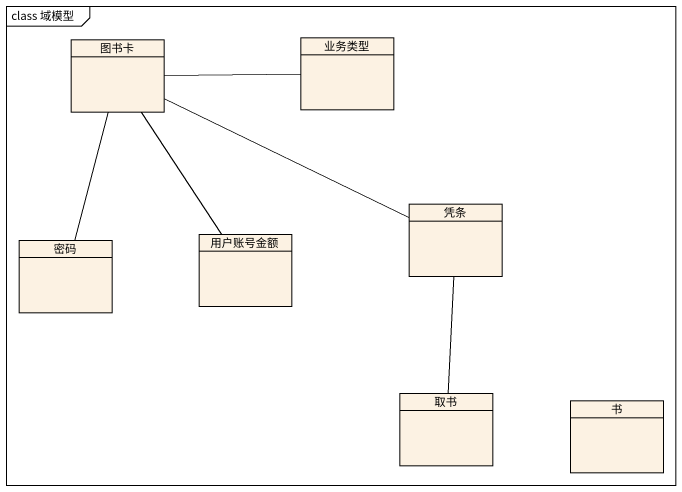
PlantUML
@startuml
mainframe class 域模型
hide circle
hide empty members
class 图书卡
class 业务类型
class 密码
class 用户账号金额
class 凭条
class 取书
class 书
图书卡 -right- 业务类型
图书卡 -- 密码
图书卡 -- 用户账号金额
图书卡 -right- 凭条
凭条 -- 取书
@enduml
